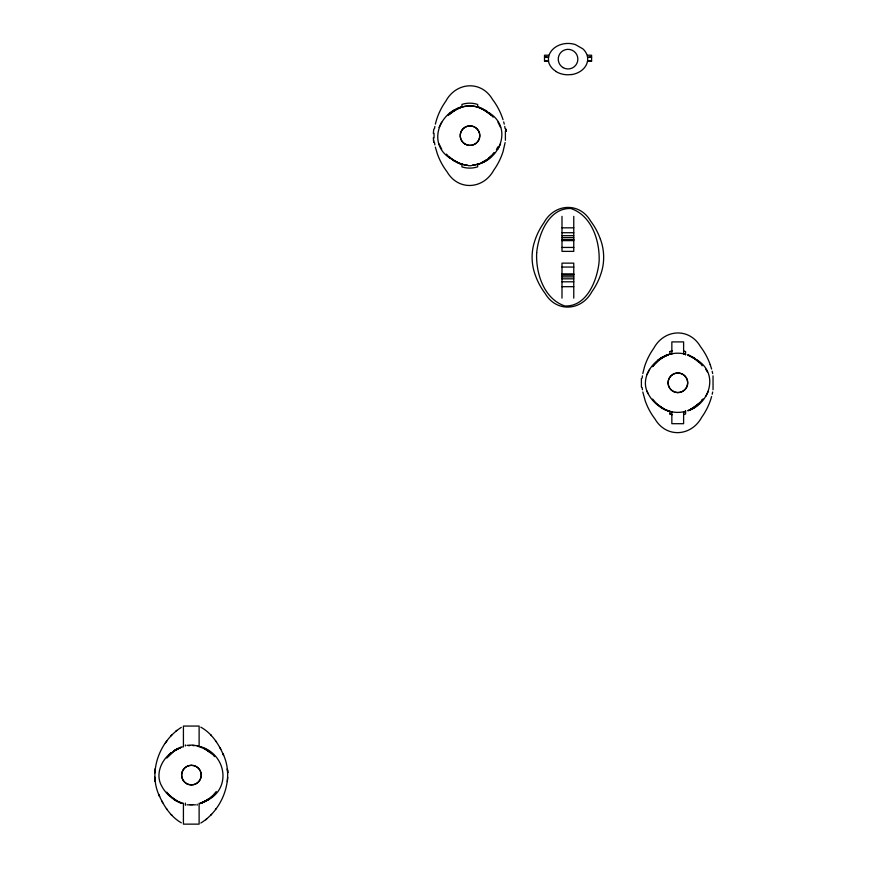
<?xml version="1.0" encoding="UTF-8"?>
<svg xmlns="http://www.w3.org/2000/svg" width="869" height="869" viewBox="0 0 869 869"><rect width="100%" height="100%" fill="white"/><g stroke="black" fill="none" stroke-linecap="round" stroke-linejoin="round"><path stroke-width="1.3" d="M181.328 727.375C159.277 741.279 147.817 772.411 159.614 796.471L158.929 794.863C163.644 805.856 170.693 816.751 181.328 822.824M200.826 823.03C223.181 809.321 234.76 777.885 222.931 753.727L223.615 755.335C218.836 744.222 211.688 733.154 200.826 727.168M434.044 133.315L434.044 137.965M154.791 772.976L155.214 768.609M227.754 777.223L227.33 781.589M433.327 133.511L433.75 129.144M505.4 140.278L505.4 131.002M641.398 378.536L641.398 387.053M642.137 378.156L642.419 375.853M713.036 389.736L713.036 375.853M434.489 128.699L434.869 126.418M505.117 142.581L503.042 151.619A66.652 66.652 0 0 1 493.755 170.183C483.392 189.344 458.343 191.191 447.046 171.801A66.489 66.489 0 0 1 437.335 153.802L435.347 147.143M642.799 373.572L644.494 366.827A66.652 66.652 0 0 1 653.781 348.252C664.144 329.09 689.193 327.255 700.479 346.633A66.489 66.489 0 0 1 710.201 364.632M712.189 394.287L712.667 392.017M548.545 55.214L544.515 55.214L544.515 61.102L548.621 61.275A12.611 12.611 0 0 1 548.621 57.017C550.262 48.24 559.712 43.32 568.054 43.45A23.952 23.952 0 0 1 575.343 44.569L582.827 48.827A14.458 14.458 0 0 1 587.553 56.996A12.611 12.611 0 0 1 587.487 61.275C586.108 68.89 578.548 73.746 571.281 74.625M435.347 124.148L436.575 119.672A66.652 66.652 0 0 1 445.862 101.108C456.214 81.936 481.274 80.1 492.56 99.479A66.489 66.489 0 0 1 502.271 117.478L503.042 119.672M711.613 396.536L710.961 398.762A66.652 66.652 0 0 1 701.674 417.337C691.322 436.499 666.262 438.334 654.976 418.956A66.489 66.489 0 0 1 645.254 400.957L642.799 392.017M461.059 107.093C438.628 113.589 427.624 143.776 450.023 158.169M478.406 164.252L479.797 163.73L478.547 164.198C500.989 157.691 511.982 127.504 489.584 113.111M668.978 354.237C653.401 359.201 639.28 377.559 648.133 393.69M687.89 410.831C709.658 403.694 719.206 374.191 697.514 360.266M441.669 122.192L439.041 127.374M497.926 149.131L500.587 143.885M649.599 369.336L646.96 374.528M708.507 391.039L705.845 396.286M496.438 149.566L497.828 146.915M216.283 791.518L213.187 795.146M167.022 740.768L165.338 743.191M215.512 809.419L216.131 808.539M652.63 366.512L660.994 358.441L658.376 360.363L664.785 356.279L660.679 358.636L663.438 356.974M702.195 399.859L701.098 401.272M166.783 758.061L174.528 750.751M493.027 154.291L494.385 152.607L488.834 158.343L491.094 156.322M652.478 366.664L653.825 364.98M701.631 400.609L702.978 398.914M171.888 734.859L170.965 735.858M210.656 815.339L211.58 814.34M700.403 402.01L696.753 405.497L699.187 403.325L690.67 409.31L694.776 406.953L692.017 408.615M449.273 114.284L450.783 112.937L448.513 114.958M212.579 795.754L208.017 799.437M171.454 752.587L169.097 754.596L176.646 749.187L173.974 750.783M448.339 115.11L456.866 109.125L452.76 111.482L455.519 109.831M491.267 156.17L486.542 159.994M171.378 752.663C161.286 759.984 155.073 774.398 161.667 786.01C164.491 791.474 168.879 796.015 173.974 799.415C174.452 800.306 183.761 804.292 179.655 802.532M175.831 731.144L176.776 730.384M206.703 819.054L205.768 819.804M453.064 111.286L450.446 113.209L452.097 112.014M208.56 799.415L205.899 801.012C232.36 789.193 226.266 753.64 199.935 746.514M449.925 113.187L452.456 111.384M487.161 159.896L489.692 158.093M657.952 360.266L660.375 358.539L657.844 360.342M695.081 407.05L697.514 405.323M484.098 161.46L486.857 159.798L482.751 162.166L486.694 159.874M174.376 750.87L178.33 748.578M205.562 800.914L208.31 799.263L204.215 801.62L208.169 799.328M455.345 109.624L452.706 111.221L455.204 109.711M484.272 161.667L486.901 160.059L484.402 161.569M663.264 356.779L660.636 358.376L663.123 356.866M692.191 408.81L694.82 407.213L692.332 408.723M174.115 750.697L181.056 747.09M208.43 799.491L199.935 803.684M181.002 747.438L174.224 750.935L176.983 749.284M176.852 749.36L178.123 748.394M204.411 801.805L205.616 801.164L204.258 801.881M176.928 749.024L178.275 748.318M455.389 109.907L460.972 107.474M484.229 161.384L480.155 163.263M663.308 357.05L668.815 354.661L665.958 355.747L667.457 355.139M692.148 408.539L688.085 410.418M205.692 800.838L200.174 803.228L203.042 802.152M458.256 108.19L456.714 108.907M481.361 163.1L482.903 162.373M666.175 355.334L664.633 356.062M689.28 410.255L690.822 409.527M201.489 803.108L202.716 802.587L201.336 803.173M459.538 107.984L458.028 108.592L460.896 107.506M459.82 107.55L461.211 107.039M182.36 746.971L179.601 748.013M186.976 745.374L192.701 745.037L198.512 746.069M195.568 804.824L186.976 804.824M188.269 745.667L189.768 745.548M548.621 57.017L544.515 57.18L547.09 57.18M587.487 61.275L591.593 61.102L591.593 55.214L587.553 55.214M471.226 165.697L468.38 165.697M192.777 804.651L189.768 804.651M589.562 57.18L591.593 57.18L587.487 57.017M544.515 61.102L547.198 61.102M588.9 61.102L591.593 61.102M561.993 227.83L573.768 227.83M561.993 232.718L573.768 232.718M561.993 235.684L573.768 235.684M561.993 237.639L573.768 237.639M561.993 239.605L573.768 239.605M561.993 239.887L573.768 239.887M561.993 240.615L573.768 240.615M561.993 247.448L573.768 247.448M561.993 267.065L573.768 267.065M561.993 273.898L573.768 273.898M561.993 274.626L573.768 274.626M561.993 274.908L573.768 274.908M561.993 276.874L573.768 276.874M561.993 278.83L573.768 278.83M561.993 281.795L573.768 281.795M561.993 286.683L573.768 286.683M192.777 745.548L194.276 745.667M197.078 745.7L198.393 746.036M182.436 803.26L179.503 802.152L182.36 803.228M478.721 107.506L484.098 109.831L491.267 115.11L482.871 109.201M459.451 163.263L460.896 163.774M668.815 410.928C665.241 411.254 647.655 396.622 660.994 407.148M478.645 107.474L481.48 108.56M459.538 163.296L460.972 163.806M668.891 410.961L666.056 409.875M201.532 747.438L200.109 746.938L205.562 749.284L212.579 754.444M478.547 107.093L489.692 113.187M449.925 158.093L461.059 164.198M646.96 391.061C650.74 400.566 659.332 407.963 668.978 411.341M478.406 107.039L479.96 107.604M459.647 163.676L461.211 164.252M667.566 410.831L669.13 411.395M687.998 355.139L694.624 358.56L699.187 362.264M688.085 355.171L689.399 355.714M687.89 354.758L697.611 360.342M455.519 161.46L458.126 162.72M169.966 795.754C163.024 789.171 177.243 802.793 179.601 802.185M482.903 108.907L481.361 108.19M456.714 162.373L458.256 163.1M690.822 356.062L689.28 355.334M664.633 409.527L666.175 410.255M455.389 161.384L456.746 162.079M690.79 356.355L694.624 358.56M664.666 409.234L660.842 407.029M204.324 748.654L210.461 752.565M178.21 801.544L172.073 797.633M204.258 748.318L208.56 750.783M173.974 799.415L176.755 801.088M487.064 111.297L484.272 109.624M452.543 159.983L455.345 161.667M694.994 358.452L692.191 356.779M660.462 407.137L663.264 408.81M694.461 358.441L700.403 363.579M448.513 156.322L453.064 159.994L449.219 156.941M213.274 755.172L214.665 756.638M491.094 114.958L493.179 117.163M446.438 154.117L447.817 155.584M656.443 403.477L652.63 399.067M210.656 734.859L211.341 735.609L210.885 735.109M171.888 815.339L171.193 814.59L171.66 815.089M701.098 364.317L702.195 365.73M166.783 792.137L168.021 793.723M500.577 127.374L497.937 122.192M439.019 143.885L441.691 149.131M215.512 740.768L216.131 741.659M166.413 808.539L167.022 809.419M707.333 371.899L705.845 369.303M219.748 747.394L220.824 749.295M161.721 800.892L162.785 802.804M710.223 364.622L711.613 369.043M600.381 239.084C604.433 249.979 604.791 262.177 601.12 273.224A66.652 66.652 0 0 1 591.822 291.799C581.47 310.961 556.41 312.797 545.124 293.418A66.489 66.489 0 0 1 535.413 275.419C531.307 264.545 530.981 252.325 534.652 241.289A66.652 66.652 0 0 1 543.94 222.714C554.292 203.552 579.351 201.717 590.638 221.095A66.489 66.489 0 0 1 600.349 239.094M503.694 121.899L504.259 124.148M712.189 371.291L712.667 373.572M504.737 126.418L505.117 128.699M434.489 142.581L434.869 144.873M505.877 129.275L506.127 131.382M433.74 142.016L433.327 137.769M642.137 387.433L642.419 389.736M505.856 129.144L506.116 131.295M433.501 139.985L433.75 142.147M685.576 354.986L685.576 351.597A25.244 25.244 0 0 0 683.664 350.989M685.576 410.602L685.576 413.992A25.244 25.244 0 0 1 683.664 414.6M683.61 353.976L683.61 341.897L671.846 341.897L671.846 353.976M683.61 411.613L683.61 423.692L671.846 423.692L671.846 411.613M669.88 351.597L669.88 354.378M669.88 411.211L669.88 413.992M573.768 216.359L573.768 251.369L561.993 251.369L561.993 216.359M573.768 298.154L573.768 263.144L561.993 263.144L561.993 298.154M477.657 107.289L477.657 104.443A25.244 25.244 0 0 0 461.939 104.389L461.96 107.289M477.657 163.796L477.657 166.837A25.244 25.244 0 0 1 461.939 166.902L461.96 163.796M199.12 746.982L199.12 726.06L183.424 726.06L183.424 746.982M199.12 803.217L199.12 824.138L183.424 824.138L183.424 803.217M197.154 804.216L197.154 805.259M185.39 744.939L185.39 745.982M185.39 803.097L185.39 805.259M472.291 165.153A28.786 28.786 0 0 0 477.668 164.165A23.278 23.278 0 0 1 472.312 165.371M467.815 165.197A28.786 28.786 0 0 1 461.95 164.165A23.278 23.278 0 0 0 467.305 165.371M555.932 71.28A15.631 15.631 0 0 1 548.404 61.319M571.259 74.506A23.094 23.094 0 0 1 556.051 71.627M677.733 392.56A9.798 9.765 -1.1 0 1 668.076 382.794A9.798 9.765 -1.1 0 1 677.733 373.029M677.896 373.029A9.798 9.765 1.1 0 1 687.716 382.794A9.798 9.765 1.1 0 1 677.896 392.56M669.858 351.532A25.244 25.244 0 0 1 672.269 350.88M669.869 354.27A28.786 28.786 0 0 1 685.587 354.27A23.278 23.278 0 0 0 683.686 353.705M670.814 353.987A23.278 23.278 0 0 1 672.258 353.585M669.869 411.319A28.786 28.786 0 0 0 685.587 411.319A23.278 23.278 0 0 1 683.686 411.884M672.269 414.709A25.244 25.244 0 0 1 669.858 414.046M672.258 412.004A23.278 23.278 0 0 1 670.814 411.602M191.267 784.859A9.798 9.765 -1.1 0 1 181.621 775.105A9.798 9.765 -1.1 0 1 191.267 765.339M191.441 765.339A9.798 9.765 1.1 0 1 201.26 775.105A9.798 9.765 1.1 0 1 191.441 784.859M536.684 252.662C535.641 273.062 543.82 298.958 564.948 306.007C586.923 306.714 597.253 280.242 599.089 261.851C600.131 241.452 591.952 215.555 570.824 208.495C548.839 207.8 538.508 234.261 536.684 252.662M211.167 797.536L213.448 795.602L211.167 797.536M454.65 160.928L452.912 159.874L454.563 160.874M227.591 770.846L227.341 768.739L227.743 772.932L227.591 770.846M155.203 781.459L154.801 777.266L155.203 781.459M465.111 144.08A9.787 9.744 -1.2 0 0 479.797 135.64A9.787 9.744 -1.2 0 0 465.121 127.2A9.787 9.744 -1.2 0 0 465.111 144.08M464.893 143.972A9.798 9.765 1.1 0 0 479.786 135.879A9.798 9.765 1.1 0 0 465.317 127.07A9.798 9.765 1.1 0 0 464.893 143.972M477.668 107.115A28.786 28.786 0 0 0 461.95 107.115A23.278 23.278 0 0 1 477.678 107.159M563.145 67.641A9.809 9.809 0 0 0 577.863 59.146A9.809 9.809 0 0 0 563.145 50.652A9.809 9.809 0 0 0 563.145 67.641M672.997 391.289A9.809 9.809 0 0 0 687.705 382.794A9.809 9.809 0 0 0 672.997 374.3A9.809 9.809 0 0 0 672.997 391.289M186.531 783.588A9.809 9.809 0 0 0 201.25 775.094A9.809 9.809 0 0 0 186.531 766.61A9.809 9.809 0 0 0 186.531 783.588"/></g></svg>
